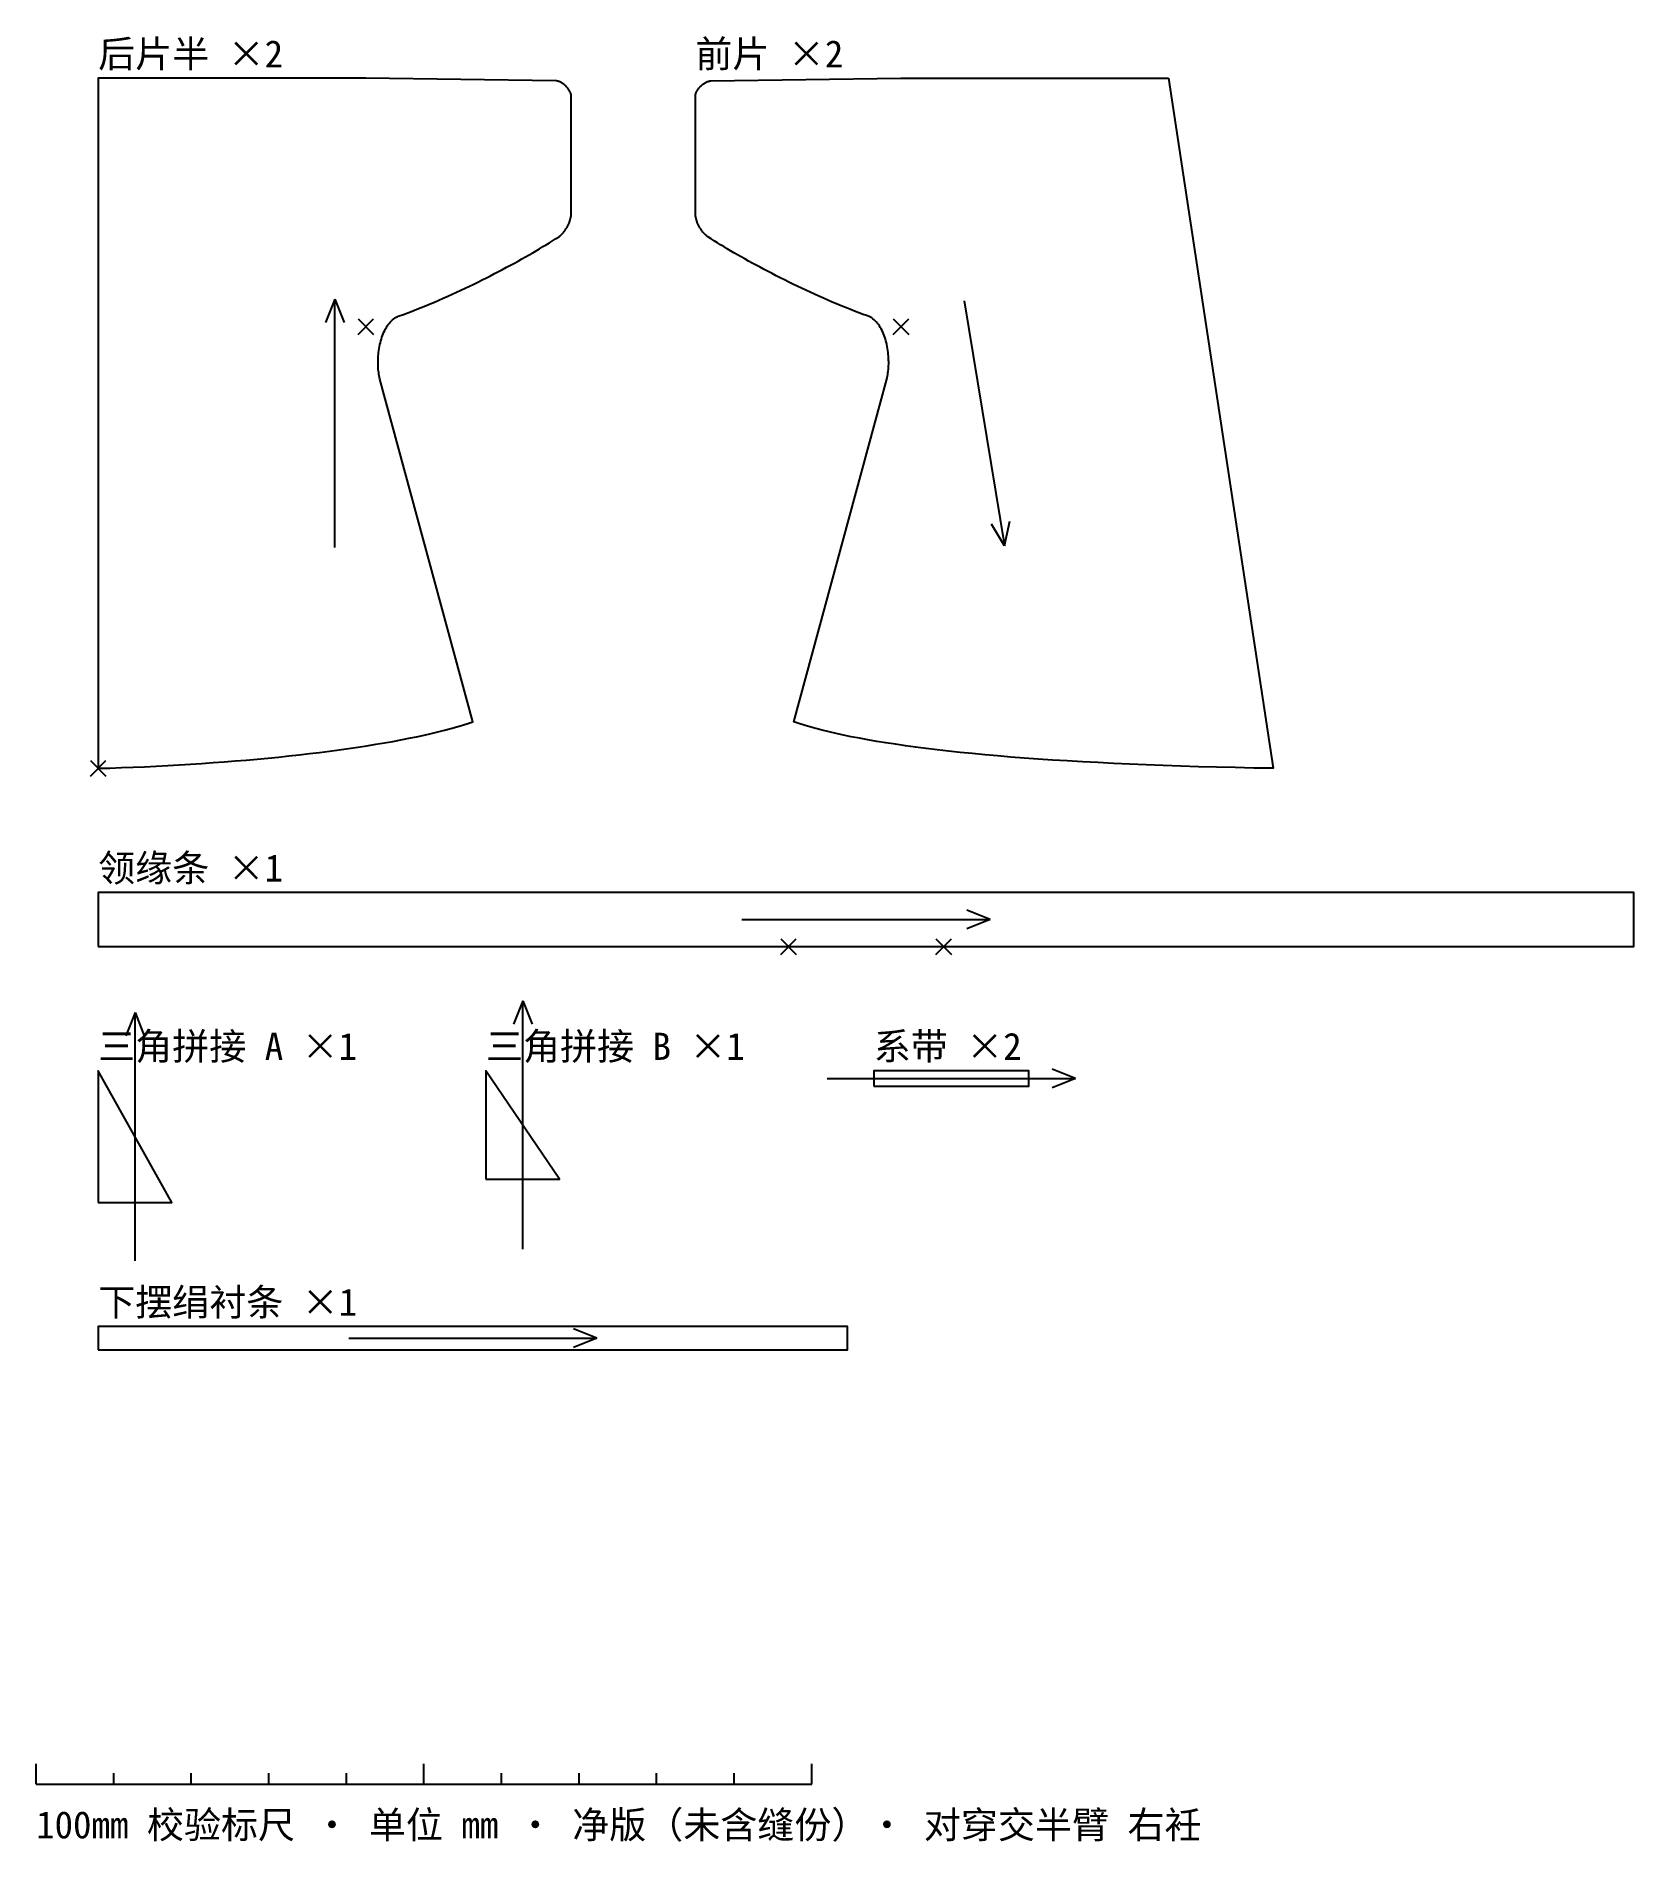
# Model space of a CAD drawing. Header units: millimetres. Extents: x 40 to 2100, y -135 to 2194.
import ezdxf

# ---------------------------------------------------------------- set-up
doc = ezdxf.new("R2010")
doc.units = ezdxf.units.MM
for name, color, linetype in [('CUT_轮廓', 7, 'Continuous'), ('DIM_标注', 4, 'Continuous'), ('GRAIN_布纹', 8, 'Continuous'), ('NOTCH_刀口', 1, 'Continuous'), ('TEXT_文字', 3, 'Continuous')]:
    doc.layers.add(name, color=color, linetype=linetype)
doc.styles.add('CN', font='simsun.ttc')

msp = doc.modelspace()

# ---------------------------------------------------------------- linework, layer by layer
at = {"layer": 'CUT_轮廓'}
for points in [[(120, 1250), (135, 1250.4), (150, 1250.9), (165, 1251.5), (179.9, 1252.1), (194.8, 1252.8), (209.6, 1253.5), (224.4, 1254.4), (239.1, 1255.3), (253.7, 1256.2), (268.2, 1257.3), (282.6, 1258.4), (296.8, 1259.5), (311, 1260.7), (325, 1262), (338.8, 1263.3), (352.5, 1264.6), (366, 1266.1), (379.3, 1267.5), (392.5, 1269.1), (405.4, 1270.6), (418.1, 1272.2), (430.5, 1273.9), (442.8, 1275.6), (454.7, 1277.4), (466.4, 1279.2), (477.9, 1281), (489, 1282.8), (499.9, 1284.8), (510.4, 1286.7), (520.6, 1288.7), (530.5, 1290.7), (540.1, 1292.7), (549.3, 1294.8), (558.1, 1296.9), (566.6, 1299), (574.7, 1301.2), (582.4, 1303.3), (589.7, 1305.5), (596.6, 1307.8), (603, 1310), (483.3, 1752), (482.8, 1754), (482.4, 1756), (482, 1758), (481.7, 1760.2), (481.4, 1762.4), (481.2, 1764.6), (481, 1767), (480.9, 1769.3), (480.8, 1771.7), (480.8, 1774.1), (480.9, 1776.6), (481, 1779), (481.1, 1781.5), (481.3, 1784), (481.6, 1786.5), (482, 1789), (482.3, 1791.5), (482.8, 1793.9), (483.3, 1796.4), (483.8, 1798.8), (484.5, 1801.2), (485.1, 1803.6), (485.9, 1805.9), (486.7, 1808.2), (487.5, 1810.4), (488.5, 1812.5), (489.4, 1814.6), (490.5, 1816.7), (491.6, 1818.6), (492.7, 1820.5), (494, 1822.3), (495.3, 1823.9), (496.6, 1825.5), (498, 1827), (499.5, 1828.4), (501.1, 1829.6), (502.7, 1830.8), (504.3, 1831.8), (506.1, 1832.6), (507.9, 1833.4), (513.6, 1835.4), (519.3, 1837.6), (525, 1839.7), (530.7, 1842), (536.5, 1844.3), (542.2, 1846.6), (547.9, 1849), (553.6, 1851.4), (559.3, 1853.8), (565, 1856.3), (570.7, 1858.8), (576.4, 1861.4), (582, 1863.9), (587.6, 1866.5), (593.2, 1869.2), (598.7, 1871.8), (604.2, 1874.5), (609.7, 1877.2), (615.1, 1879.9), (620.5, 1882.6), (625.8, 1885.3), (631.1, 1888), (636.3, 1890.7), (641.5, 1893.4), (646.6, 1896.2), (651.6, 1898.9), (656.6, 1901.6), (661.5, 1904.3), (666.3, 1907), (671, 1909.7), (675.7, 1912.3), (680.3, 1915), (684.7, 1917.6), (689.1, 1920.2), (693.4, 1922.8), (697.6, 1925.3), (701.7, 1927.9), (705.7, 1930.3), (709.6, 1932.8), (713.3, 1935.2), (714, 1935.6), (714.7, 1936.1), (715.4, 1936.6), (716, 1937.2), (716.7, 1937.8), (717.3, 1938.4), (717.9, 1939), (718.6, 1939.6), (719.2, 1940.3), (719.8, 1941), (720.4, 1941.7), (721, 1942.4), (721.5, 1943.2), (722.1, 1944), (722.6, 1944.8), (723.1, 1945.6), (723.6, 1946.4), (724.1, 1947.2), (724.6, 1948), (725.1, 1948.9), (725.5, 1949.7), (726, 1950.6), (726.4, 1951.5), (726.8, 1952.4), (727.1, 1953.2), (727.5, 1954.1), (727.8, 1955), (728.1, 1955.9), (728.4, 1956.8), (728.7, 1957.7), (728.9, 1958.6), (729.1, 1959.5), (729.3, 1960.4), (729.5, 1961.2), (729.7, 1962.1), (729.8, 1963), (729.9, 1963.8), (729.9, 1964.7), (730, 1965.5), (730, 1966.3), (730, 2116.3), (730, 2117), (729.9, 2117.6), (729.8, 2118.3), (729.7, 2119), (729.5, 2119.7), (729.3, 2120.4), (729, 2121.1), (728.8, 2121.8), (728.4, 2122.4), (728.1, 2123.1), (727.7, 2123.8), (727.3, 2124.5), (726.9, 2125.2), (726.5, 2125.9), (726, 2126.5), (725.5, 2127.2), (725, 2127.8), (724.4, 2128.4), (723.9, 2129.1), (723.3, 2129.7), (722.7, 2130.3), (722.1, 2130.8), (721.4, 2131.4), (720.8, 2131.9), (720.2, 2132.4), (719.5, 2132.9), (718.8, 2133.4), (718.2, 2133.8), (717.5, 2134.2), (716.8, 2134.6), (716.1, 2134.9), (715.4, 2135.3), (714.7, 2135.6), (714.1, 2135.8), (713.4, 2136), (712.7, 2136.2), (712, 2136.4), (711.3, 2136.5), (710.7, 2136.5), (710, 2136.6), (465, 2140), (215, 2140), (120, 2140)], [(1500, 2140), (1635, 1250), (1610.1, 1250.4), (1585.8, 1250.9), (1561.9, 1251.5), (1538.5, 1252.1), (1515.7, 1252.8), (1493.3, 1253.5), (1471.4, 1254.4), (1450.1, 1255.3), (1429.2, 1256.2), (1408.8, 1257.3), (1388.9, 1258.4), (1369.5, 1259.5), (1350.5, 1260.7), (1332.1, 1262), (1314.1, 1263.3), (1296.6, 1264.6), (1279.6, 1266.1), (1263.1, 1267.5), (1247.1, 1269.1), (1231.5, 1270.6), (1216.4, 1272.2), (1201.8, 1273.9), (1187.6, 1275.6), (1173.9, 1277.4), (1160.7, 1279.2), (1147.9, 1281), (1135.6, 1282.8), (1123.8, 1284.8), (1112.4, 1286.7), (1101.5, 1288.7), (1091, 1290.7), (1081, 1292.7), (1071.4, 1294.8), (1062.3, 1296.9), (1053.6, 1299), (1045.4, 1301.2), (1037.7, 1303.3), (1030.3, 1305.5), (1023.4, 1307.8), (1017, 1310), (1136.7, 1752), (1137.2, 1754), (1137.6, 1756), (1138, 1758), (1138.3, 1760.2), (1138.6, 1762.4), (1138.8, 1764.6), (1139, 1767), (1139.1, 1769.3), (1139.2, 1771.7), (1139.2, 1774.1), (1139.1, 1776.6), (1139, 1779), (1138.9, 1781.5), (1138.7, 1784), (1138.4, 1786.5), (1138, 1789), (1137.7, 1791.5), (1137.2, 1793.9), (1136.7, 1796.4), (1136.2, 1798.8), (1135.5, 1801.2), (1134.9, 1803.6), (1134.1, 1805.9), (1133.3, 1808.2), (1132.5, 1810.4), (1131.5, 1812.5), (1130.6, 1814.6), (1129.5, 1816.7), (1128.4, 1818.6), (1127.3, 1820.5), (1126, 1822.3), (1124.7, 1823.9), (1123.4, 1825.5), (1122, 1827), (1120.5, 1828.4), (1118.9, 1829.6), (1117.3, 1830.8), (1115.7, 1831.8), (1113.9, 1832.6), (1112.1, 1833.4), (1106.4, 1835.4), (1100.7, 1837.6), (1095, 1839.7), (1089.3, 1842), (1083.5, 1844.3), (1077.8, 1846.6), (1072.1, 1849), (1066.4, 1851.4), (1060.7, 1853.8), (1055, 1856.3), (1049.3, 1858.8), (1043.6, 1861.4), (1038, 1863.9), (1032.4, 1866.5), (1026.8, 1869.2), (1021.3, 1871.8), (1015.8, 1874.5), (1010.3, 1877.2), (1004.9, 1879.9), (999.5, 1882.6), (994.2, 1885.3), (988.9, 1888), (983.7, 1890.7), (978.5, 1893.4), (973.4, 1896.2), (968.4, 1898.9), (963.4, 1901.6), (958.5, 1904.3), (953.7, 1907), (949, 1909.7), (944.3, 1912.3), (939.7, 1915), (935.3, 1917.6), (930.9, 1920.2), (926.6, 1922.8), (922.4, 1925.3), (918.3, 1927.9), (914.3, 1930.3), (910.4, 1932.8), (906.7, 1935.2), (906, 1935.6), (905.3, 1936.1), (904.6, 1936.6), (904, 1937.2), (903.3, 1937.8), (902.7, 1938.4), (902.1, 1939), (901.4, 1939.6), (900.8, 1940.3), (900.2, 1941), (899.6, 1941.7), (899, 1942.4), (898.5, 1943.2), (897.9, 1944), (897.4, 1944.8), (896.9, 1945.6), (896.4, 1946.4), (895.9, 1947.2), (895.4, 1948), (894.9, 1948.9), (894.5, 1949.7), (894, 1950.6), (893.6, 1951.5), (893.2, 1952.4), (892.9, 1953.2), (892.5, 1954.1), (892.2, 1955), (891.9, 1955.9), (891.6, 1956.8), (891.3, 1957.7), (891.1, 1958.6), (890.9, 1959.5), (890.7, 1960.4), (890.5, 1961.2), (890.3, 1962.1), (890.2, 1963), (890.1, 1963.8), (890.1, 1964.7), (890, 1965.5), (890, 1966.3), (890, 2116.3), (890, 2117), (890.1, 2117.6), (890.2, 2118.3), (890.3, 2119), (890.5, 2119.7), (890.7, 2120.4), (891, 2121.1), (891.2, 2121.8), (891.6, 2122.4), (891.9, 2123.1), (892.3, 2123.8), (892.7, 2124.5), (893.1, 2125.2), (893.5, 2125.9), (894, 2126.5), (894.5, 2127.2), (895, 2127.8), (895.6, 2128.4), (896.1, 2129.1), (896.7, 2129.7), (897.3, 2130.3), (897.9, 2130.8), (898.6, 2131.4), (899.2, 2131.9), (899.8, 2132.4), (900.5, 2132.9), (901.2, 2133.4), (901.8, 2133.8), (902.5, 2134.2), (903.2, 2134.6), (903.9, 2134.9), (904.6, 2135.3), (905.3, 2135.6), (905.9, 2135.8), (906.6, 2136), (907.3, 2136.2), (908, 2136.4), (908.7, 2136.5), (909.3, 2136.5), (910, 2136.6), (1155, 2140), (1500, 2140)], [(120, 1020), (2100, 1020), (2100, 1090), (120, 1090)], [(120, 690), (215, 690), (120, 860)], [(620, 720), (715, 720), (620, 860)], [(1120, 840), (1320, 840), (1320, 860), (1120, 860)], [(120, 500), (1086, 500), (1086, 530), (120, 530)]]:
    msp.add_lwpolyline(points, close=True, dxfattribs=at)
at = {"layer": 'DIM_标注'}
for p, q in [((40, -60), (40, -34)), ((140, -60), (140, -46)), ((240, -60), (240, -46)), ((340, -60), (340, -46)), ((440, -60), (440, -46)), ((540, -60), (540, -34)), ((640, -60), (640, -46)), ((740, -60), (740, -46)), ((840, -60), (840, -46)), ((940, -60), (940, -46)), ((1040, -60), (1040, -34)), ((40, -60), (1040, -60))]:
    msp.add_line(p, q, dxfattribs=at)
at = {"layer": 'GRAIN_布纹'}
for p, q in [((425, 1855), (413, 1825)), ((425, 1535), (425, 1855)), ((425, 1855), (437, 1825)), ((1236.6, 1852.9), (1288.4, 1537.1)), ((1288.4, 1537.1), (1271.7, 1564.8)), ((1288.4, 1537.1), (1295.4, 1568.6)), ((950, 1055), (1270, 1055)), ((1270, 1055), (1240, 1067)), ((1270, 1055), (1240, 1043)), ((167.5, 935), (155.5, 905)), ((167.5, 615), (167.5, 935)), ((167.5, 935), (179.5, 905)), ((667.5, 950), (655.5, 920)), ((667.5, 630), (667.5, 950)), ((667.5, 950), (679.5, 920)), ((1380, 850), (1350, 862)), ((1060, 850), (1380, 850)), ((1380, 850), (1350, 838)), ((443, 515), (763, 515)), ((763, 515), (733, 527)), ((763, 515), (733, 503))]:
    msp.add_line(p, q, dxfattribs=at)
at = {"layer": 'NOTCH_刀口'}
for p, q in [((455, 1809.6), (475, 1829.6)), ((455, 1829.6), (475, 1809.6)), ((1145, 1809.6), (1165, 1829.6)), ((1145, 1829.6), (1165, 1809.6)), ((110, 1240), (130, 1260)), ((110, 1260), (130, 1240)), ((1000, 1010), (1020, 1030)), ((1000, 1030), (1020, 1010)), ((1200, 1010), (1220, 1030)), ((1200, 1030), (1220, 1010))]:
    msp.add_line(p, q, dxfattribs=at)

# ---------------------------------------------------------------- texts
at = {"layer": 'TEXT_文字', "style": 'CN'}
for s, p in [('后片半 ×2', (120, 2154)), ('前片 ×2', (890, 2154)), ('领缘条 ×1', (120, 1104)), ('三角拼接 A ×1', (120, 874)), ('三角拼接 B ×1', (620, 874)), ('系带 ×2', (1120, 874)), ('下摆绢衬条 ×1', (120, 544)), ('100mm 校验标尺 · 单位 mm · 净版（未含缝份）· 对穿交半臂 右衽', (40, -130))]:
    msp.add_text(s, height=35, dxfattribs=at).set_placement(p)

doc.saveas('drawing.dxf')
